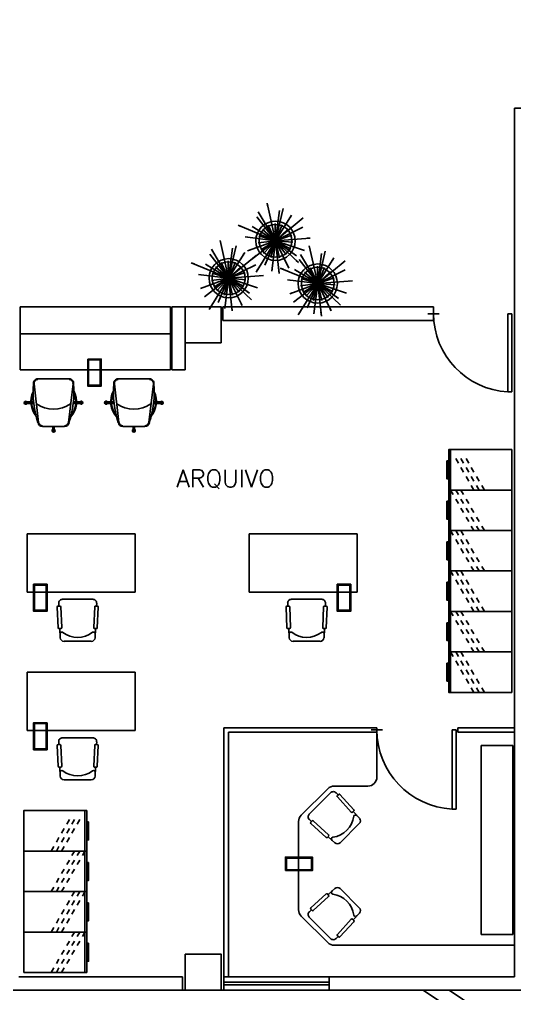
# Model space of a CAD drawing. Extents: x -358 to -207, y -206 to -105.
# Drawn here: x -251.15 to -245.65, y -191.87 to -181.03 of the extents above; entities that cross this region are included whole.
import ezdxf

# ---------------------------------------------------------------- set-up
doc = ezdxf.new("R2010")
doc.units = 0
doc.header["$LTSCALE"] = 1.5
doc.header["$MEASUREMENT"] = 0
doc.layers.get('0').update_dxf_attribs({"linetype": 'CONTINUOUS'})
for name, color, linetype in [('8CMOB01', 8, 'CONTINUOUS'), ('9CCOLUMNA', 5, 'CONTINUOUS'), ('AMBI', 8, 'CONTINUOUS'), ('AREAS', 253, 'CONTINUOUS'), ('CANCEL', 6, 'CONTINUOUS'), ('CCPTAS', 6, 'CONTINUOUS'), ('RCMURO01', 3, 'CONTINUOUS')]:
    doc.layers.add(name, color=color, linetype=linetype)
doc.styles.add('REG-60', font='ROMANS.shx', dxfattribs={"height": 0.195})

# ---------------------------------------------------------------- blocks, each defined once
blk = doc.blocks.new('PLANTA')
at = {"color": 2}
for p, q in [((-0.0175, 0.1912), (-0.0156, 0.1705)), ((0.0491, 0.1796), (0.0456, 0.167)), ((-0.1704, 0.1274), (-0.156, 0.1167)), ((-0.0938, 0.1609), (-0.0872, 0.1496)), ((-0.0351, 0.1529), (-0.0314, 0.1368)), ((0.1155, 0.1647), (0.1015, 0.1448)), ((0.1394, 0.1235), (0.1296, 0.1148)), ((0.1469, 0.0685), (0.132, 0.0616)), ((0.216, 0.0653), (0.1954, 0.059)), ((-0.2182, 0.0063), (-0.2054, 0.0059)), ((-0.18, 0.0475), (-0.1674, 0.0442)), ((-0.1772, -0.0529), (-0.1616, -0.0482)), ((0.1859, -0.0113), (0.1728, -0.0105)), ((-0.1655, -0.1186), (-0.1495, -0.1071)), ((-0.1394, -0.1235), (-0.1296, -0.1148)), ((0.1698, -0.0665), (0.1549, -0.0607)), ((-0.0113, -0.1859), (-0.0105, -0.1728)), ((0.0495, -0.1593), (0.0448, -0.1442)), ((0.1235, -0.1394), (0.1148, -0.1296)), ((-0.1133, -0.2078), (-0.1048, -0.1922)), ((-0.0378, -0.203), (-0.0354, -0.1904)), ((0.1091, -0.2226), (0.1007, -0.2055))]:
    blk.add_line(p, q, dxfattribs=at)
at = {"color": 8}
for q in [(-0.0175, 0.1912), (0.0491, 0.1796), (-0.1704, 0.1274), (-0.0938, 0.1609), (-0.0351, 0.1529), (0.1155, 0.1647), (0.1394, 0.1235), (-0.0737, 0.0764), (-0.0363, 0.0998), (0.0075, 0.1059), (0.0499, 0.0937), (0.1469, 0.0685), (0.216, 0.0653), (-0.2182, 0.0063), (-0.18, 0.0475), (-0.1772, -0.0529), (-0.1655, -0.1186), (-0.1394, -0.1235), (-0.1133, -0.2078), (-0.1061, -0.0037), (-0.0984, 0.0398), (-0.0955, -0.0465), (-0.0683, -0.0813), (-0.0378, -0.203), (-0.0293, -0.1021), (0.0886, 0.0586), (0.1058, 0.0096), (0.1091, -0.2226), (0.1698, -0.0665), (0.0147, -0.1052), (0.0562, -0.0901), (0.088, -0.0594), (0.1046, -0.0185), (0.1235, -0.1394), (0.1859, -0.0113), (0.0495, -0.1593), (-0.0113, -0.1859)]:
    blk.add_line((0, 0), q, dxfattribs=at)
at = {"color": 7}
blk.add_circle((0, 0), 0.12, dxfattribs=at)
at = {"color": 8}
blk.add_circle((0, 0), 0.1, dxfattribs=at)
blk = doc.blocks.new('PTA-I')
for p, q in [((-1, 0), (-1, 1)), ((-0.95, 1), (-1, 1)), ((-0.95, 0), (-0.95, 1)), ((-0.95, 0), (-1, 0)), ((0.073, 0), (-0.073, 0))]:
    blk.add_line(p, q)
blk.add_arc((-1.002, -0.001), 1.002, 0.0552, 87.0072)
blk = doc.blocks.new('CESTO')
for points in [[(-0.077, 0.159), (0.073, 0.159), (0.073, -0.141), (-0.077, -0.141)], [(-0.067, 0.149), (0.063, 0.149), (0.063, -0.131), (-0.067, -0.131)]]:
    blk.add_lwpolyline(points, close=True)

msp = doc.modelspace()

# ---------------------------------------------------------------- linework, layer by layer
at = {"layer": '8CMOB01', "color": 8}
for p, q in [((-251.143, -184.23), (-249.473, -184.23)), ((-251.143, -184.93), (-251.143, -184.23)), ((-249.473, -184.23), (-249.473, -184.93)), ((-249.473, -184.53), (-251.143, -184.53)), ((-249.473, -184.93), (-251.143, -184.93)), ((-251.067, -186.752), (-251.067, -187.402)), ((-249.866, -186.752), (-251.067, -186.752)), ((-249.866, -187.402), (-249.866, -186.752)), ((-248.6, -186.752), (-247.398, -186.752)), ((-248.6, -187.402), (-248.6, -186.752)), ((-247.398, -186.752), (-247.398, -187.402)), ((-251.067, -187.402), (-249.866, -187.402)), ((-247.398, -187.402), (-248.6, -187.402)), ((-250.714, -187.558), (-250.715, -187.526)), ((-250.337, -187.482), (-250.673, -187.482)), ((-250.296, -187.558), (-250.294, -187.526)), ((-248.17, -187.558), (-248.171, -187.526)), ((-248.129, -187.482), (-247.793, -187.482)), ((-247.751, -187.558), (-247.75, -187.526)), ((-250.723, -187.798), (-250.734, -187.569)), ((-250.724, -187.558), (-250.704, -187.557)), ((-250.683, -187.797), (-250.694, -187.567)), ((-250.327, -187.797), (-250.316, -187.567)), ((-250.286, -187.558), (-250.306, -187.557)), ((-250.287, -187.798), (-250.276, -187.569)), ((-248.179, -187.798), (-248.189, -187.569)), ((-248.18, -187.558), (-248.16, -187.557)), ((-248.139, -187.797), (-248.149, -187.567)), ((-247.782, -187.797), (-247.772, -187.567)), ((-247.741, -187.558), (-247.761, -187.557)), ((-247.742, -187.798), (-247.732, -187.569)), ((-250.713, -187.808), (-250.693, -187.807)), ((-250.698, -187.909), (-250.703, -187.808)), ((-250.297, -187.808), (-250.317, -187.807)), ((-250.312, -187.909), (-250.307, -187.808)), ((-248.168, -187.808), (-248.148, -187.807)), ((-248.154, -187.909), (-248.158, -187.808)), ((-247.753, -187.808), (-247.773, -187.807)), ((-247.767, -187.909), (-247.763, -187.808)), ((-250.354, -187.949), (-250.656, -187.949)), ((-248.111, -187.949), (-247.81, -187.949)), ((-251.067, -188.293), (-251.067, -188.943)), ((-249.866, -188.293), (-251.067, -188.293)), ((-249.866, -188.943), (-249.866, -188.293)), ((-251.067, -188.943), (-249.866, -188.943)), ((-250.337, -189.023), (-250.673, -189.023)), ((-247.18, -188.96), (-247.18, -189.46)), ((-250.723, -189.339), (-250.734, -189.11)), ((-250.724, -189.099), (-250.704, -189.098)), ((-250.714, -189.099), (-250.715, -189.067)), ((-250.683, -189.338), (-250.694, -189.108)), ((-250.327, -189.338), (-250.316, -189.108)), ((-250.286, -189.099), (-250.306, -189.098)), ((-250.296, -189.099), (-250.294, -189.067)), ((-250.287, -189.339), (-250.276, -189.11)), ((-250.713, -189.349), (-250.693, -189.348)), ((-250.698, -189.45), (-250.703, -189.349)), ((-250.297, -189.349), (-250.317, -189.348)), ((-250.312, -189.45), (-250.307, -189.349)), ((-250.354, -189.49), (-250.656, -189.49)), ((-247.726, -189.589), (-248.021, -189.884)), ((-247.28, -189.56), (-247.655, -189.56)), ((-247.931, -189.871), (-247.694, -189.634)), ((-247.611, -189.658), (-247.632, -189.635)), ((-247.604, -189.652), (-247.619, -189.665)), ((-247.464, -189.849), (-247.619, -189.679)), ((-247.435, -189.822), (-247.59, -189.652)), ((-247.435, -189.836), (-247.45, -189.85)), ((-247.374, -189.918), (-247.443, -189.843)), ((-248.05, -190.935), (-248.05, -189.955)), ((-247.907, -189.954), (-247.93, -189.933)), ((-247.914, -189.961), (-247.9, -189.947)), ((-247.743, -190.131), (-247.913, -189.976)), ((-247.716, -190.101), (-247.886, -189.946)), ((-247.589, -190.19), (-247.376, -189.977)), ((-247.729, -190.13), (-247.715, -190.115)), ((-247.647, -190.191), (-247.722, -190.123)), ((-247.743, -190.759), (-247.913, -190.914)), ((-247.716, -190.789), (-247.886, -190.944)), ((-247.729, -190.76), (-247.715, -190.774)), ((-247.647, -190.699), (-247.722, -190.767)), ((-247.589, -190.7), (-247.376, -190.913)), ((-247.726, -191.301), (-248.021, -191.006)), ((-247.907, -190.936), (-247.93, -190.957)), ((-247.914, -190.928), (-247.9, -190.943)), ((-247.374, -190.972), (-247.443, -191.047)), ((-247.931, -191.018), (-247.694, -191.256)), ((-247.464, -191.041), (-247.619, -191.21)), ((-247.435, -191.068), (-247.59, -191.237)), ((-247.435, -191.053), (-247.45, -191.04)), ((-247.604, -191.238), (-247.619, -191.225)), ((-245.65, -191.33), (-247.655, -191.33)), ((-247.611, -191.231), (-247.632, -191.254))]:
    msp.add_line(p, q, dxfattribs=at)
at = {"layer": '8CMOB01'}
for p, q in [((-250.947, -185.03), (-250.6, -185.03)), ((-249.707, -185.03), (-250.054, -185.03)), ((-250.939, -185.516), (-250.99, -185.086)), ((-250.608, -185.516), (-250.557, -185.086)), ((-250.046, -185.516), (-250.097, -185.086)), ((-249.715, -185.516), (-249.664, -185.086)), ((-251.083, -185.304), (-251.083, -185.287)), ((-251.025, -185.287), (-251.083, -185.287)), ((-251.024, -185.304), (-251.083, -185.304)), ((-250.995, -185.287), (-251.016, -185.287)), ((-250.993, -185.304), (-251.016, -185.304)), ((-250.554, -185.304), (-250.526, -185.304)), ((-250.553, -185.287), (-250.525, -185.287)), ((-250.517, -185.304), (-250.464, -185.304)), ((-250.516, -185.287), (-250.464, -185.287)), ((-250.464, -185.287), (-250.464, -185.304)), ((-250.19, -185.287), (-250.19, -185.304)), ((-250.138, -185.287), (-250.19, -185.287)), ((-250.137, -185.304), (-250.19, -185.304)), ((-250.102, -185.287), (-250.13, -185.287)), ((-250.1, -185.304), (-250.129, -185.304)), ((-249.661, -185.304), (-249.639, -185.304)), ((-249.66, -185.287), (-249.638, -185.287)), ((-249.63, -185.287), (-249.571, -185.287)), ((-249.63, -185.304), (-249.571, -185.304)), ((-249.571, -185.304), (-249.571, -185.287)), ((-250.651, -185.561), (-250.896, -185.561)), ((-250.782, -185.561), (-250.782, -185.605)), ((-250.765, -185.561), (-250.765, -185.605)), ((-250.003, -185.561), (-249.758, -185.561)), ((-249.889, -185.561), (-249.889, -185.605)), ((-249.872, -185.561), (-249.872, -185.605)), ((-250.765, -185.605), (-250.782, -185.605)), ((-249.889, -185.605), (-249.872, -185.605)), ((-246.361, -185.817), (-246.361, -186.267)), ((-246.303, -185.917), (-246.274, -185.967)), ((-246.245, -185.917), (-246.216, -185.967)), ((-246.187, -185.917), (-246.159, -185.967)), ((-246.245, -186.017), (-246.216, -186.067)), ((-246.187, -186.017), (-246.159, -186.067)), ((-246.13, -186.017), (-246.101, -186.067)), ((-246.187, -186.117), (-246.159, -186.167)), ((-246.13, -186.117), (-246.101, -186.167)), ((-246.072, -186.117), (-246.043, -186.167)), ((-246.13, -186.217), (-246.101, -186.267)), ((-246.072, -186.217), (-246.043, -186.267)), ((-246.014, -186.217), (-245.985, -186.267)), ((-246.361, -186.267), (-246.361, -186.717)), ((-246.361, -186.267), (-246.332, -186.317)), ((-246.303, -186.267), (-246.274, -186.317)), ((-246.245, -186.267), (-246.216, -186.317)), ((-246.303, -186.367), (-246.274, -186.417)), ((-246.245, -186.367), (-246.216, -186.417)), ((-246.187, -186.367), (-246.159, -186.417)), ((-246.245, -186.467), (-246.216, -186.517)), ((-246.187, -186.467), (-246.159, -186.517)), ((-246.187, -186.567), (-246.159, -186.617)), ((-246.13, -186.467), (-246.101, -186.517)), ((-246.13, -186.567), (-246.101, -186.617)), ((-246.072, -186.567), (-246.043, -186.617)), ((-246.13, -186.667), (-246.101, -186.717)), ((-246.072, -186.667), (-246.043, -186.717)), ((-246.014, -186.667), (-245.985, -186.717)), ((-246.361, -186.717), (-246.361, -187.167)), ((-246.361, -186.717), (-246.332, -186.767)), ((-246.303, -186.717), (-246.274, -186.767)), ((-246.245, -186.717), (-246.216, -186.767)), ((-246.303, -186.817), (-246.274, -186.867)), ((-246.245, -186.817), (-246.216, -186.867)), ((-246.187, -186.817), (-246.159, -186.867)), ((-246.245, -186.917), (-246.216, -186.967)), ((-246.187, -186.917), (-246.159, -186.967)), ((-246.13, -186.917), (-246.101, -186.967)), ((-246.187, -187.017), (-246.159, -187.067)), ((-246.13, -187.017), (-246.101, -187.067)), ((-246.072, -187.017), (-246.043, -187.067)), ((-246.361, -187.167), (-246.332, -187.217)), ((-246.361, -187.167), (-246.361, -187.617)), ((-246.303, -187.167), (-246.274, -187.217)), ((-246.245, -187.167), (-246.216, -187.217)), ((-246.13, -187.117), (-246.101, -187.167)), ((-246.072, -187.117), (-246.043, -187.167)), ((-246.014, -187.117), (-245.985, -187.167)), ((-246.303, -187.267), (-246.274, -187.317)), ((-246.245, -187.267), (-246.216, -187.317)), ((-246.187, -187.267), (-246.159, -187.317)), ((-246.245, -187.367), (-246.216, -187.417)), ((-246.187, -187.367), (-246.159, -187.417)), ((-246.13, -187.367), (-246.101, -187.417)), ((-246.187, -187.467), (-246.159, -187.517)), ((-246.13, -187.467), (-246.101, -187.517)), ((-246.072, -187.467), (-246.043, -187.517)), ((-246.361, -187.617), (-246.361, -188.067)), ((-246.361, -187.617), (-246.332, -187.667)), ((-246.303, -187.617), (-246.274, -187.667)), ((-246.245, -187.617), (-246.216, -187.667)), ((-246.13, -187.567), (-246.101, -187.617)), ((-246.072, -187.567), (-246.043, -187.617)), ((-246.014, -187.567), (-245.985, -187.617)), ((-246.303, -187.717), (-246.274, -187.767)), ((-246.245, -187.717), (-246.216, -187.767)), ((-246.187, -187.717), (-246.159, -187.767)), ((-246.245, -187.817), (-246.216, -187.867)), ((-246.187, -187.817), (-246.159, -187.867)), ((-246.13, -187.817), (-246.101, -187.867)), ((-246.187, -187.917), (-246.159, -187.967)), ((-246.13, -187.917), (-246.101, -187.967)), ((-246.072, -187.917), (-246.043, -187.967)), ((-246.361, -188.067), (-246.332, -188.117)), ((-246.361, -188.067), (-246.361, -188.517)), ((-246.303, -188.067), (-246.274, -188.117)), ((-246.245, -188.067), (-246.216, -188.117)), ((-246.13, -188.017), (-246.101, -188.067)), ((-246.072, -188.017), (-246.043, -188.067)), ((-246.014, -188.017), (-245.985, -188.067)), ((-246.303, -188.167), (-246.274, -188.217)), ((-246.245, -188.167), (-246.216, -188.217)), ((-246.187, -188.167), (-246.159, -188.217)), ((-246.245, -188.267), (-246.216, -188.317)), ((-246.187, -188.267), (-246.159, -188.317)), ((-246.13, -188.267), (-246.101, -188.317)), ((-246.187, -188.367), (-246.159, -188.417)), ((-246.13, -188.367), (-246.101, -188.417)), ((-246.072, -188.367), (-246.043, -188.417)), ((-246.13, -188.467), (-246.101, -188.517)), ((-246.072, -188.467), (-246.043, -188.517)), ((-246.014, -188.467), (-245.985, -188.517)), ((-250.424, -189.833), (-250.424, -190.283)), ((-250.655, -190.033), (-250.684, -190.083)), ((-250.597, -189.933), (-250.626, -189.983)), ((-250.597, -190.033), (-250.626, -190.083)), ((-250.54, -189.933), (-250.569, -189.983)), ((-250.54, -190.033), (-250.569, -190.083)), ((-250.482, -189.933), (-250.511, -189.983)), ((-250.713, -190.133), (-250.742, -190.183)), ((-250.655, -190.133), (-250.684, -190.183)), ((-250.597, -190.133), (-250.626, -190.183)), ((-250.771, -190.233), (-250.8, -190.283)), ((-250.713, -190.233), (-250.742, -190.283)), ((-250.655, -190.233), (-250.684, -190.283)), ((-250.54, -190.283), (-250.569, -190.333)), ((-250.482, -190.283), (-250.511, -190.333)), ((-250.424, -190.283), (-250.453, -190.333)), ((-250.424, -190.283), (-250.424, -190.733)), ((-250.597, -190.383), (-250.626, -190.433)), ((-250.54, -190.383), (-250.569, -190.433)), ((-250.482, -190.383), (-250.511, -190.433)), ((-250.655, -190.483), (-250.684, -190.533)), ((-250.597, -190.483), (-250.626, -190.533)), ((-250.54, -190.483), (-250.569, -190.533)), ((-250.771, -190.683), (-250.8, -190.733)), ((-250.713, -190.583), (-250.742, -190.633)), ((-250.713, -190.683), (-250.742, -190.733)), ((-250.655, -190.583), (-250.684, -190.633)), ((-250.655, -190.683), (-250.684, -190.733)), ((-250.597, -190.583), (-250.626, -190.633)), ((-250.54, -190.733), (-250.569, -190.783)), ((-250.482, -190.733), (-250.511, -190.783)), ((-250.424, -190.733), (-250.453, -190.783)), ((-250.424, -190.733), (-250.424, -191.183)), ((-250.597, -190.833), (-250.626, -190.883)), ((-250.54, -190.833), (-250.569, -190.883)), ((-250.482, -190.833), (-250.511, -190.883)), ((-250.655, -190.933), (-250.684, -190.983)), ((-250.597, -190.933), (-250.626, -190.983)), ((-250.54, -190.933), (-250.569, -190.983)), ((-250.713, -191.033), (-250.742, -191.083)), ((-250.655, -191.033), (-250.684, -191.083)), ((-250.597, -191.033), (-250.626, -191.083)), ((-250.771, -191.133), (-250.8, -191.183)), ((-250.713, -191.133), (-250.742, -191.183)), ((-250.655, -191.133), (-250.684, -191.183)), ((-250.54, -191.183), (-250.569, -191.233)), ((-250.482, -191.183), (-250.511, -191.233)), ((-250.424, -191.183), (-250.453, -191.233)), ((-250.424, -191.183), (-250.424, -191.633)), ((-250.597, -191.283), (-250.626, -191.333)), ((-250.54, -191.283), (-250.569, -191.333)), ((-250.482, -191.283), (-250.511, -191.333)), ((-250.655, -191.383), (-250.684, -191.433)), ((-250.597, -191.383), (-250.626, -191.433)), ((-250.54, -191.383), (-250.569, -191.433)), ((-250.713, -191.483), (-250.742, -191.533)), ((-250.655, -191.483), (-250.684, -191.533)), ((-250.597, -191.483), (-250.626, -191.533)), ((-250.771, -191.583), (-250.8, -191.633)), ((-250.713, -191.583), (-250.742, -191.633)), ((-250.655, -191.583), (-250.684, -191.633))]:
    msp.add_line(p, q, dxfattribs=at)
for points in [[(-250.394, -184.81), (-250.244, -184.81), (-250.244, -185.11), (-250.394, -185.11)], [(-250.384, -184.82), (-250.254, -184.82), (-250.254, -185.1), (-250.384, -185.1)], [(-245.681, -186.267), (-245.681, -185.817), (-246.381, -185.817), (-246.381, -186.267)], [(-246.401, -185.942), (-246.391, -185.942), (-246.391, -186.142), (-246.401, -186.142)], [(-245.681, -186.717), (-245.681, -186.267), (-246.381, -186.267), (-246.381, -186.717)], [(-246.401, -186.392), (-246.391, -186.392), (-246.391, -186.592), (-246.401, -186.592)], [(-245.681, -187.167), (-245.681, -186.717), (-246.381, -186.717), (-246.381, -187.167)], [(-246.401, -186.842), (-246.391, -186.842), (-246.391, -187.042), (-246.401, -187.042)], [(-245.681, -187.617), (-245.681, -187.167), (-246.381, -187.167), (-246.381, -187.617)], [(-246.401, -187.292), (-246.391, -187.292), (-246.391, -187.492), (-246.401, -187.492)], [(-245.681, -188.067), (-245.681, -187.617), (-246.381, -187.617), (-246.381, -188.067)], [(-246.401, -187.742), (-246.391, -187.742), (-246.391, -187.942), (-246.401, -187.942)], [(-245.681, -188.517), (-245.681, -188.067), (-246.381, -188.067), (-246.381, -188.517)], [(-246.401, -188.192), (-246.391, -188.192), (-246.391, -188.392), (-246.401, -188.392)], [(-251.104, -190.283), (-251.104, -189.833), (-250.404, -189.833), (-250.404, -190.283)], [(-250.384, -189.958), (-250.394, -189.958), (-250.394, -190.158), (-250.384, -190.158)], [(-251.104, -190.733), (-251.104, -190.283), (-250.404, -190.283), (-250.404, -190.733)], [(-250.384, -190.408), (-250.394, -190.408), (-250.394, -190.608), (-250.384, -190.608)], [(-251.104, -191.183), (-251.104, -190.733), (-250.404, -190.733), (-250.404, -191.183)], [(-250.384, -190.858), (-250.394, -190.858), (-250.394, -191.058), (-250.384, -191.058)], [(-251.104, -191.633), (-251.104, -191.183), (-250.404, -191.183), (-250.404, -191.633)], [(-250.384, -191.308), (-250.394, -191.308), (-250.394, -191.508), (-250.384, -191.508)]]:
    msp.add_lwpolyline(points, close=True, dxfattribs=at)
at = {"layer": '8CMOB01', "color": 8}
msp.add_lwpolyline([(-246.019, -189.11), (-246.019, -191.21), (-245.669, -191.21), (-245.669, -189.11)], close=True, dxfattribs=at)
at = {"layer": '8CMOB01'}
for centre, radius, start, end in [((-250.947, -185.08), 0.05, 90, 186.7812), ((-250.947, -185.08), 0.0431, 90, 186.7812), ((-250.6, -185.08), 0.05, 353.2188, 90), ((-250.6, -185.08), 0.0431, 353.2188, 90), ((-250.054, -185.08), 0.05, 90, 186.7812), ((-250.054, -185.08), 0.0431, 90, 186.7812), ((-249.707, -185.08), 0.05, 353.2188, 90), ((-249.707, -185.08), 0.0431, 353.2188, 90), ((-249.909, -185.175), 1.092, 175.3439, 198.2186), ((-251.639, -185.175), 1.092, 341.7814, 4.6561), ((-249.016, -185.175), 1.092, 175.3439, 198.2186), ((-250.746, -185.175), 1.092, 341.7814, 4.6561), ((-250.771, -185.283), 0.254, 154.7727, 219.4498), ((-250.771, -185.283), 0.246, 159.2354, 214.987), ((-250.771, -185.283), 0.254, 317.55, 28.3269), ((-250.771, -185.283), 0.246, 321.5014, 24.3754), ((-249.884, -185.283), 0.254, 151.6731, 222.45), ((-249.884, -185.283), 0.246, 155.6246, 218.4986), ((-249.884, -185.283), 0.254, 320.5502, 25.2273), ((-249.884, -185.283), 0.246, 325.013, 20.7646), ((-251.083, -185.296), 0.017, 30.7834, 332.4134), ((-250.774, -185.039), 0.329, 234.682, 305.318), ((-250.464, -185.295), 0.017, 210.7834, 152.4134), ((-250.19, -185.295), 0.017, 27.5866, 329.2166), ((-249.881, -185.039), 0.329, 234.682, 305.318), ((-249.571, -185.296), 0.017, 207.5866, 149.2166), ((-250.896, -185.51), 0.05, 186.7812, 270), ((-250.896, -185.51), 0.0431, 186.7812, 270), ((-250.773, -185.605), 0.017, 120.7834, 62.4134), ((-250.651, -185.51), 0.05, 270, 353.2188), ((-250.651, -185.51), 0.0431, 270, 353.2188), ((-250.003, -185.51), 0.05, 186.7812, 270), ((-250.003, -185.51), 0.0431, 186.7812, 270), ((-249.881, -185.605), 0.017, 117.5866, 59.2166), ((-249.758, -185.51), 0.05, 270, 353.2188), ((-249.758, -185.51), 0.0431, 270, 353.2188)]:
    msp.add_arc(centre, radius, start, end, dxfattribs=at)
at = {"layer": '8CMOB01', "color": 8}
for centre, radius, start, end in [((-250.673, -187.524), 0.0425, 90, 182.6026), ((-250.337, -187.524), 0.0425, 357.3974, 90), ((-248.129, -187.524), 0.0425, 90, 182.6026), ((-247.793, -187.524), 0.0425, 357.3974, 90), ((-250.724, -187.568), 0.01, 92.6026, 182.6026), ((-250.704, -187.567), 0.01, 2.6026, 92.6026), ((-250.306, -187.567), 0.01, 87.3974, 177.3974), ((-250.286, -187.568), 0.01, 357.3974, 87.3974), ((-248.179, -187.568), 0.01, 92.6026, 182.6026), ((-248.159, -187.567), 0.01, 2.6026, 92.6026), ((-247.762, -187.567), 0.01, 87.3974, 177.3974), ((-247.742, -187.568), 0.01, 357.3974, 87.3974), ((-250.713, -187.798), 0.01, 182.6026, 272.6026), ((-250.68, -187.866), 0.02, 60.1097, 185.8735), ((-250.693, -187.797), 0.01, 272.6026, 2.6026), ((-250.505, -187.633), 0.272, 232.7818, 307.325), ((-250.33, -187.866), 0.02, 354.1265, 119.8903), ((-250.317, -187.797), 0.01, 177.3974, 267.3974), ((-250.297, -187.798), 0.01, 267.3974, 357.3974), ((-248.169, -187.798), 0.01, 182.6026, 272.6026), ((-248.136, -187.866), 0.02, 60.1097, 185.8735), ((-248.149, -187.797), 0.01, 272.6026, 2.6026), ((-247.961, -187.633), 0.272, 232.675, 307.2182), ((-247.785, -187.866), 0.02, 354.1265, 119.8903), ((-247.772, -187.797), 0.01, 177.3974, 267.3974), ((-247.752, -187.798), 0.01, 267.3974, 357.3974), ((-250.656, -187.907), 0.0425, 182.6026, 270), ((-250.354, -187.907), 0.0425, 270, 357.3974), ((-248.111, -187.907), 0.0425, 182.6026, 270), ((-247.81, -187.907), 0.0425, 270, 357.3974), ((-250.673, -189.065), 0.0425, 90, 182.6026), ((-250.337, -189.065), 0.0425, 357.3974, 90), ((-250.724, -189.109), 0.01, 92.6026, 182.6026), ((-250.704, -189.108), 0.01, 2.6026, 92.6026), ((-250.306, -189.108), 0.01, 87.3974, 177.3974), ((-250.286, -189.109), 0.01, 357.3974, 87.3974), ((-250.713, -189.339), 0.01, 182.6026, 272.6026), ((-250.693, -189.338), 0.01, 272.6026, 2.6026), ((-250.317, -189.338), 0.01, 177.3974, 267.3974), ((-250.297, -189.339), 0.01, 267.3974, 357.3974), ((-250.68, -189.407), 0.02, 60.1097, 185.8735), ((-250.656, -189.448), 0.0425, 182.6026, 270), ((-250.505, -189.174), 0.272, 232.7818, 307.325), ((-250.354, -189.448), 0.0425, 270, 357.3974), ((-250.33, -189.407), 0.02, 354.1265, 119.8903), ((-247.28, -189.46), 0.1, 270, 0), ((-247.655, -189.66), 0.1, 90, 135), ((-247.664, -189.664), 0.0425, 42.3974, 135), ((-247.612, -189.673), 0.01, 132.3974, 222.3974), ((-247.597, -189.659), 0.01, 42.3974, 132.3974), ((-247.95, -189.955), 0.1, 135, 180), ((-247.901, -189.901), 0.0425, 135, 227.6026), ((-247.706, -189.859), 0.272, 277.675, 352.2182), ((-247.457, -189.842), 0.01, 222.3974, 312.3974), ((-247.417, -189.901), 0.02, 39.1265, 164.8903), ((-247.442, -189.829), 0.01, 312.3974, 42.3974), ((-247.406, -189.947), 0.0425, 315, 42.3974), ((-247.906, -189.968), 0.01, 137.6026, 227.6026), ((-247.893, -189.953), 0.01, 47.6026, 137.6026), ((-247.736, -190.123), 0.01, 227.6026, 317.6026), ((-247.723, -190.108), 0.01, 317.6026, 47.6026), ((-247.665, -190.148), 0.02, 105.1097, 230.8735), ((-247.619, -190.16), 0.0425, 227.6026, 315), ((-247.736, -190.766), 0.01, 42.3974, 132.3974), ((-247.723, -190.781), 0.01, 312.3974, 42.3974), ((-247.665, -190.741), 0.02, 129.1265, 254.8903), ((-247.706, -191.031), 0.272, 7.7818, 82.325), ((-247.619, -190.73), 0.0425, 45, 132.3974), ((-247.95, -190.935), 0.1, 180, 225), ((-247.901, -190.988), 0.0425, 132.3974, 225), ((-247.906, -190.921), 0.01, 132.3974, 222.3974), ((-247.893, -190.936), 0.01, 222.3974, 312.3974), ((-247.417, -190.989), 0.02, 195.1097, 320.8735), ((-247.406, -190.943), 0.0425, 317.6026, 45), ((-247.457, -191.047), 0.01, 47.6026, 137.6026), ((-247.442, -191.061), 0.01, 317.6026, 47.6026), ((-247.612, -191.217), 0.01, 137.6026, 227.6026), ((-247.655, -191.23), 0.1, 225, 270), ((-247.664, -191.226), 0.0425, 225, 317.6026), ((-247.597, -191.231), 0.01, 227.6026, 317.6026)]:
    msp.add_arc(centre, radius, start, end, dxfattribs=at)
at = {"layer": '9CCOLUMNA'}
for points in [[(-248.91, -184.63), (-249.31, -184.63), (-249.31, -184.23), (-248.91, -184.23)], [(-248.91, -191.83), (-249.31, -191.83), (-249.31, -191.43), (-248.91, -191.43)]]:
    msp.add_lwpolyline(points, close=True, dxfattribs=at)
at = {"layer": 'AREAS'}
msp.add_lwpolyline([(-229.284, -133.83), (-270.91, -133.83), (-270.91, -151.83), (-273.93, -151.83), (-273.93, -155.83), (-263.71, -155.83), (-263.71, -191.83), (-225.63, -191.83), (-225.63, -166.817), (-219.21, -166.817), (-219.21, -158.85), (-222.81, -158.85), (-222.81, -148.48), (-227.603, -148.48, 0.916198)], format="xyb", close=True, dxfattribs=at)
at = {"layer": 'CANCEL', "ltscale": 0.06}
for p, q in [((-248.88, -191.68), (-247.71, -191.68)), ((-248.88, -191.83), (-248.88, -191.68)), ((-248.88, -191.74), (-247.71, -191.74)), ((-248.88, -191.77), (-247.71, -191.77)), ((-248.88, -191.83), (-247.71, -191.83))]:
    msp.add_line(p, q, dxfattribs=at)
at = {"layer": 'CCPTAS'}
for p, q in [((-248.88, -191.68), (-248.88, -188.91)), ((-247.18, -188.91), (-248.88, -188.91)), ((-247.18, -188.96), (-247.18, -188.91)), ((-245.65, -188.91), (-246.28, -188.91)), ((-246.28, -188.96), (-246.28, -188.91)), ((-248.83, -191.68), (-248.83, -188.96)), ((-247.18, -188.96), (-248.83, -188.96)), ((-245.65, -188.96), (-246.28, -188.96))]:
    msp.add_line(p, q, dxfattribs=at)
at = {"layer": 'RCMURO01', "ltscale": 0.06}
for p, q in [((-245.65, -182.02), (-245.5, -182.02)), ((-249.31, -184.23), (-249.46, -184.23)), ((-248.89, -184.23), (-248.89, -184.38)), ((-247.71, -191.68), (-245.65, -191.68)), ((-247.71, -191.68), (-247.71, -191.83)), ((-247.71, -191.83), (-245.11, -191.83))]:
    msp.add_line(p, q, dxfattribs=at)
at = {"layer": 'RCMURO01'}
for p, q in [((-245.65, -182.02), (-245.65, -191.68)), ((-249.46, -184.23), (-249.46, -184.93)), ((-249.31, -184.23), (-249.31, -184.93)), ((-248.89, -184.23), (-246.55, -184.23)), ((-246.55, -184.38), (-246.55, -184.23)), ((-248.89, -184.38), (-246.55, -184.38)), ((-249.46, -184.93), (-249.31, -184.93)), ((-249.34, -191.68), (-251.16, -191.68)), ((-249.34, -191.83), (-251.31, -191.83))]:
    msp.add_line(p, q, dxfattribs=at)
at = {"layer": 'RCMURO01', "color": 2, "ltscale": 0.06}
for p, q in [((-246.665, -191.83), (-225.63, -205.864)), ((-246.376, -191.83), (-225.78, -205.597))]:
    msp.add_line(p, q, dxfattribs=at)
at = {"layer": 'RCMURO01'}
msp.add_lwpolyline([(-249.34, -191.83), (-249.34, -191.68)], dxfattribs=at)

# ---------------------------------------------------------------- block references
at = {"layer": '8CMOB01', "color": 8, "xscale": -1}
for p in [(-250.922, -187.473), (-250.922, -189.014)]:
    msp.add_blockref('CESTO', p, dxfattribs=at)
at = {"layer": '8CMOB01', "color": 8}
msp.add_blockref('CESTO', (-247.543, -187.473), dxfattribs=at)
at = {"layer": '8CMOB01', "color": 8, "rotation": 90}
msp.add_blockref('CESTO', (-248.037, -190.423), dxfattribs=at)
at = {"layer": 'AMBI', "color": 3, "xscale": 1.81918294875451, "yscale": 1.81918294875451, "zscale": 1.81918294875451, "rotation": 221.3115455076244}
for p in [(-248.306, -183.494), (-248.827, -183.911), (-247.837, -183.97)]:
    msp.add_blockref('PLANTA', p, dxfattribs=at)
at = {"layer": 'CCPTAS', "rotation": 180}
for p, xscale, yscale, zscale in [((-246.55, -184.305), 0.87, 0.87, 0.87), ((-247.18, -188.935), 0.88, 0.88, 0.88)]:
    msp.add_blockref('PTA-I', p, dxfattribs=dict(at, xscale=xscale, yscale=yscale, zscale=zscale))

# ---------------------------------------------------------------- texts
at = {"style": 'REG-60'}
msp.add_text('ARQUIVO', height=0.195, dxfattribs=at).set_placement((-249.409, -186.235))

doc.saveas('drawing.dxf')
